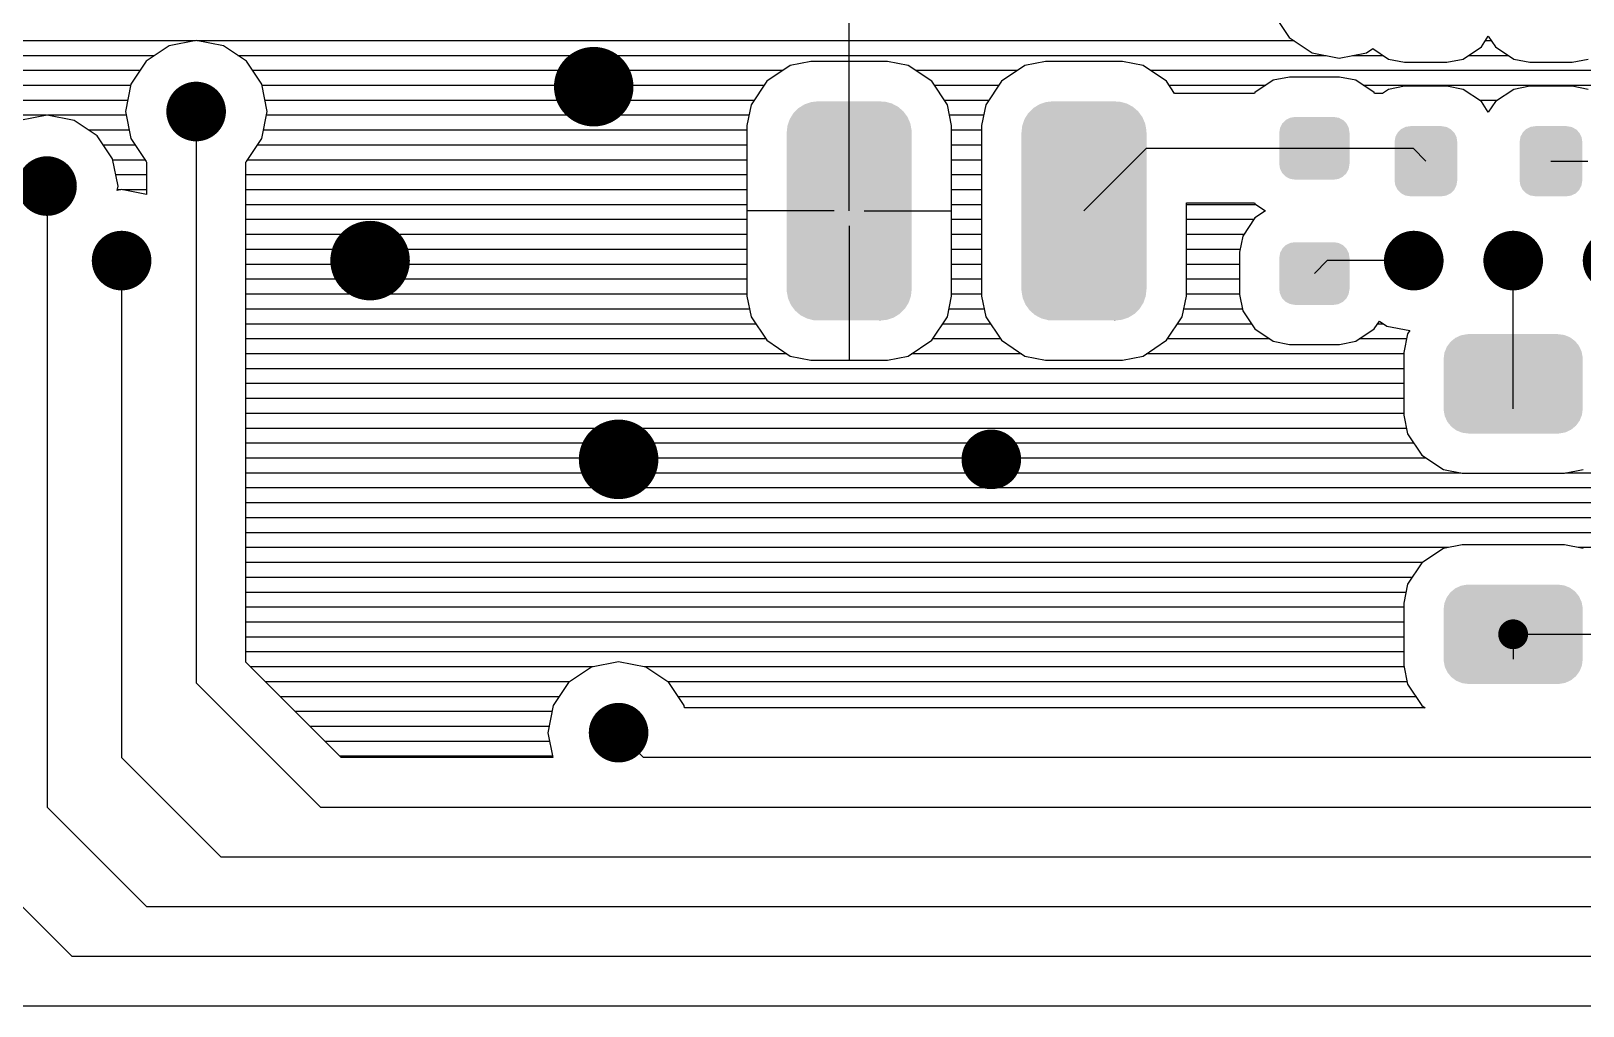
# Model space of a CAD drawing. Extents: x 295 to 953, y 10 to 290.
# Drawn here: x 676.7 to 720.33, y 141.36 to 168.77 of the extents above; entities that cross this region are included whole.
import ezdxf

# ---------------------------------------------------------------- set-up
doc = ezdxf.new("R2010")
doc.units = 0
doc.header["$LTSCALE"] = 5
doc.header["$MEASUREMENT"] = 0
doc.layers.get('0').update_dxf_attribs({"linetype": 'CONTINUOUS', "lineweight": 25})
doc.layers.add('DV-DPO-A6_BOT', color=7, linetype='CONTINUOUS')

msp = doc.modelspace()

# ---------------------------------------------------------------- linework, layer by layer
for points, const_width in [([(693.079, 167.209, -1), (691.962, 167.209, -1)], 1.118), ([(681.763, 166.511, -1), (680.925, 166.511, -1)], 0.838), ([(677.572, 164.415, -1), (676.734, 164.415, -1)], 0.838), ([(679.668, 162.32, -1), (678.83, 162.32, -1)], 0.838), ([(686.793, 162.32, -1), (685.675, 162.32, -1)], 1.118), ([(715.99, 162.32, -1), (715.152, 162.32, -1)], 0.838), ([(718.784, 162.32, -1), (717.946, 162.32, -1)], 0.838), ([(721.578, 162.32, -1), (720.74, 162.32, -1)], 0.838), ([(693.778, 156.732, -1), (692.66, 156.732, -1)], 1.118), ([(704.115, 156.732, -1), (703.277, 156.732, -1)], 0.838), ([(718.574, 151.814, -1), (718.155, 151.814, -1)], 0.419), ([(693.638, 149.048, -1), (692.8, 149.048, -1)], 0.838)]:
    msp.add_lwpolyline(points, format="xyb", close=True, dxfattribs=dict(const_width=const_width))
for points in [[(701.117, 166.609), (701.073, 166.646), (698.278, 166.609), (698.338, 166.646)], [(701.073, 166.646), (700.945, 166.713), (698.338, 166.646), (698.446, 166.713)], [(700.945, 166.713), (700.898, 166.738), (698.446, 166.713), (698.52, 166.738)], [(700.898, 166.738), (700.75, 166.777), (698.52, 166.738), (698.634, 166.777)], [(700.75, 166.777), (700.706, 166.789), (698.634, 166.777), (698.743, 166.789)], [(700.706, 166.789), (700.508, 166.796), (698.743, 166.789), (698.805, 166.796)], [(698.892, 166.796), (698.831, 166.798), (698.805, 166.796), (698.831, 166.798)], [(707.716, 166.609), (707.672, 166.646), (704.877, 166.609), (704.938, 166.646)], [(707.672, 166.646), (707.545, 166.713), (704.938, 166.646), (705.046, 166.713)], [(707.545, 166.713), (707.497, 166.738), (705.046, 166.713), (705.119, 166.738)], [(707.497, 166.738), (707.349, 166.777), (705.119, 166.738), (705.233, 166.777)], [(707.349, 166.777), (707.306, 166.789), (705.233, 166.777), (705.343, 166.789)], [(707.306, 166.789), (707.108, 166.796), (705.343, 166.789), (705.405, 166.796)], [(705.492, 166.796), (705.43, 166.798), (705.405, 166.796), (705.43, 166.798)], [(701.42, 166.176), (701.365, 166.302), (697.987, 166.176), (698.032, 166.302)], [(701.365, 166.302), (701.341, 166.358), (698.032, 166.302), (698.067, 166.358)], [(701.341, 166.358), (701.259, 166.469), (698.067, 166.358), (698.137, 166.469)], [(701.259, 166.469), (701.223, 166.517), (698.137, 166.469), (698.186, 166.517)], [(701.223, 166.517), (701.117, 166.609), (698.186, 166.517), (698.278, 166.609)], [(708.019, 166.176), (707.965, 166.302), (704.587, 166.176), (704.631, 166.302)], [(707.965, 166.302), (707.94, 166.358), (704.631, 166.302), (704.666, 166.358)], [(707.94, 166.358), (707.858, 166.469), (704.666, 166.358), (704.737, 166.469)], [(707.858, 166.469), (707.823, 166.517), (704.737, 166.469), (704.785, 166.517)], [(707.823, 166.517), (707.716, 166.609), (704.785, 166.517), (704.877, 166.609)], [(713.674, 166.18), (713.588, 166.269), (711.877, 166.18), (711.968, 166.269)], [(713.588, 166.269), (713.572, 166.277), (711.968, 166.269), (711.977, 166.277)], [(713.572, 166.277), (713.465, 166.334), (711.977, 166.277), (712.094, 166.334)], [(713.465, 166.334), (713.438, 166.338), (712.094, 166.334), (712.103, 166.338)], [(713.438, 166.338), (713.327, 166.357), (712.103, 166.338), (712.226, 166.357)], [(701.461, 161.518), (701.461, 165.915), (697.941, 161.518), (697.941, 165.915)], [(701.458, 165.918), (701.456, 165.982), (697.944, 165.918), (697.951, 165.982)], [(701.458, 165.915), (701.458, 165.918), (697.944, 165.915), (697.944, 165.918)], [(701.456, 165.982), (701.431, 166.115), (697.951, 165.982), (697.966, 166.115)], [(701.431, 166.115), (701.42, 166.176), (697.966, 166.115), (697.987, 166.176)], [(708.061, 161.518), (708.061, 165.915), (704.54, 161.518), (704.54, 165.915)], [(708.058, 165.918), (708.056, 165.982), (704.543, 165.918), (704.55, 165.982)], [(708.058, 165.915), (708.058, 165.918), (704.543, 165.915), (704.543, 165.918)], [(708.056, 165.982), (708.031, 166.115), (704.55, 165.982), (704.565, 166.115)], [(708.031, 166.115), (708.019, 166.176), (704.565, 166.115), (704.587, 166.176)], [(713.766, 165.035), (713.766, 165.918), (711.788, 165.035), (711.788, 165.918)], [(713.763, 165.918), (713.745, 166.042), (711.791, 165.918), (711.811, 166.042)], [(713.745, 166.042), (713.739, 166.056), (711.811, 166.042), (711.813, 166.056)], [(713.739, 166.056), (713.685, 166.168), (711.813, 166.056), (711.871, 166.168)], [(713.685, 166.168), (713.674, 166.18), (711.871, 166.168), (711.877, 166.18)], [(716.792, 165.664), (716.773, 165.787), (715.032, 165.664), (715.052, 165.787)], [(716.773, 165.787), (716.766, 165.802), (715.052, 165.787), (715.055, 165.802)], [(716.766, 165.802), (716.712, 165.912), (715.055, 165.802), (715.114, 165.912)], [(716.712, 165.912), (716.7, 165.925), (715.114, 165.912), (715.12, 165.925)], [(716.7, 165.925), (716.615, 166.012), (715.12, 165.925), (715.212, 166.012)], [(716.615, 166.012), (716.597, 166.021), (715.212, 166.012), (715.221, 166.021)], [(716.597, 166.021), (716.491, 166.077), (715.221, 166.021), (715.338, 166.077)], [(716.491, 166.077), (716.462, 166.081), (715.338, 166.077), (715.347, 166.081)], [(716.462, 166.081), (716.353, 166.099), (715.347, 166.081), (715.47, 166.099)], [(716.353, 166.099), (716.353, 166.103), (715.47, 166.099), (715.47, 166.103)], [(720.307, 165.664), (720.288, 165.787), (718.547, 165.664), (718.567, 165.787)], [(720.288, 165.787), (720.281, 165.802), (718.567, 165.787), (718.57, 165.802)], [(720.281, 165.802), (720.227, 165.912), (718.57, 165.802), (718.629, 165.912)], [(720.227, 165.912), (720.215, 165.925), (718.629, 165.912), (718.635, 165.925)], [(720.215, 165.925), (720.13, 166.012), (718.635, 165.925), (718.727, 166.012)], [(720.13, 166.012), (720.112, 166.021), (718.727, 166.012), (718.736, 166.021)], [(720.112, 166.021), (720.006, 166.077), (718.736, 166.021), (718.852, 166.077)], [(720.006, 166.077), (719.977, 166.081), (718.852, 166.077), (718.862, 166.081)], [(719.977, 166.081), (719.868, 166.099), (718.862, 166.081), (718.985, 166.099)], [(719.868, 166.099), (719.868, 166.103), (718.985, 166.099), (718.985, 166.103)], [(716.792, 165.661), (716.792, 165.664), (715.032, 165.661), (715.032, 165.664)], [(716.792, 164.566), (716.792, 165.661), (715.032, 164.566), (715.032, 165.661)], [(720.307, 165.661), (720.307, 165.664), (718.547, 165.661), (718.547, 165.664)], [(720.307, 164.566), (720.307, 165.661), (718.547, 164.566), (718.547, 165.661)], [(713.743, 164.912), (713.763, 165.035), (711.808, 164.912), (711.791, 165.035)], [(713.741, 164.898), (713.743, 164.912), (711.815, 164.898), (711.808, 164.912)], [(713.683, 164.786), (713.741, 164.898), (711.869, 164.786), (711.815, 164.898)], [(713.677, 164.774), (713.683, 164.786), (711.88, 164.774), (711.869, 164.786)], [(713.585, 164.685), (713.677, 164.774), (711.965, 164.685), (711.88, 164.774)], [(713.577, 164.676), (713.585, 164.685), (711.982, 164.676), (711.965, 164.685)], [(713.46, 164.62), (713.577, 164.676), (712.089, 164.62), (711.982, 164.676)], [(713.451, 164.615), (713.46, 164.62), (712.115, 164.615), (712.089, 164.62)], [(713.327, 164.597), (713.451, 164.615), (712.226, 164.597), (712.115, 164.615)], [(716.792, 164.563), (716.792, 164.566), (715.032, 164.563), (715.032, 164.566)], [(716.771, 164.44), (716.792, 164.563), (715.05, 164.44), (715.032, 164.563)], [(720.307, 164.563), (720.307, 164.566), (718.547, 164.563), (718.547, 164.566)], [(720.286, 164.44), (720.307, 164.563), (718.565, 164.44), (718.547, 164.563)], [(716.769, 164.426), (716.771, 164.44), (715.057, 164.426), (715.05, 164.44)], [(716.71, 164.315), (716.769, 164.426), (715.111, 164.315), (715.057, 164.426)], [(716.703, 164.302), (716.71, 164.315), (715.124, 164.302), (715.111, 164.315)], [(716.612, 164.215), (716.703, 164.302), (715.209, 164.215), (715.124, 164.302)], [(716.602, 164.206), (716.612, 164.215), (715.226, 164.206), (715.209, 164.215)], [(716.486, 164.15), (716.602, 164.206), (715.333, 164.15), (715.226, 164.206)], [(716.476, 164.146), (716.486, 164.15), (715.361, 164.146), (715.333, 164.15)], [(716.353, 164.128), (716.476, 164.146), (715.47, 164.128), (715.361, 164.146)], [(716.353, 164.125), (716.353, 164.128), (715.47, 164.125), (715.47, 164.128)], [(720.283, 164.426), (720.286, 164.44), (718.572, 164.426), (718.565, 164.44)], [(720.225, 164.315), (720.283, 164.426), (718.626, 164.315), (718.572, 164.426)], [(720.218, 164.302), (720.225, 164.315), (718.638, 164.302), (718.626, 164.315)], [(720.127, 164.215), (720.218, 164.302), (718.723, 164.215), (718.638, 164.302)], [(720.117, 164.206), (720.127, 164.215), (718.741, 164.206), (718.723, 164.215)], [(720.001, 164.15), (720.117, 164.206), (718.847, 164.15), (718.741, 164.206)], [(719.991, 164.146), (720.001, 164.15), (718.876, 164.146), (718.847, 164.15)], [(719.868, 164.128), (719.991, 164.146), (718.985, 164.128), (718.876, 164.146)], [(719.868, 164.125), (719.868, 164.128), (718.985, 164.125), (718.985, 164.128)], [(713.674, 162.66), (713.588, 162.748), (711.877, 162.66), (711.968, 162.748)], [(713.588, 162.748), (713.572, 162.757), (711.968, 162.748), (711.977, 162.757)], [(713.572, 162.757), (713.465, 162.813), (711.977, 162.757), (712.094, 162.813)], [(713.465, 162.813), (713.438, 162.818), (712.094, 162.813), (712.103, 162.818)], [(713.438, 162.818), (713.327, 162.836), (712.103, 162.818), (712.226, 162.836)], [(713.766, 161.515), (713.766, 162.398), (711.788, 161.515), (711.788, 162.398)], [(713.763, 162.398), (713.745, 162.522), (711.791, 162.398), (711.811, 162.522)], [(713.745, 162.522), (713.739, 162.536), (711.811, 162.522), (711.813, 162.536)], [(713.739, 162.536), (713.685, 162.648), (711.813, 162.536), (711.871, 162.648)], [(713.685, 162.648), (713.674, 162.66), (711.871, 162.648), (711.877, 162.66)], [(701.458, 161.515), (701.458, 161.518), (697.944, 161.515), (697.944, 161.518)], [(701.451, 161.452), (701.458, 161.515), (697.946, 161.452), (697.944, 161.515)], [(701.436, 161.318), (701.451, 161.452), (697.971, 161.318), (697.946, 161.452)], [(708.058, 161.515), (708.058, 161.518), (704.543, 161.515), (704.543, 161.518)], [(708.051, 161.452), (708.058, 161.515), (704.545, 161.452), (704.543, 161.515)], [(708.036, 161.318), (708.051, 161.452), (704.57, 161.318), (704.545, 161.452)], [(713.743, 161.391), (713.763, 161.515), (711.808, 161.391), (711.791, 161.515)], [(701.415, 161.257), (701.436, 161.318), (697.982, 161.257), (697.971, 161.318)], [(701.37, 161.131), (701.415, 161.257), (698.037, 161.131), (697.982, 161.257)], [(701.335, 161.075), (701.37, 161.131), (698.061, 161.075), (698.037, 161.131)], [(701.265, 160.964), (701.335, 161.075), (698.143, 160.964), (698.061, 161.075)], [(708.014, 161.257), (708.036, 161.318), (704.582, 161.257), (704.57, 161.318)], [(707.97, 161.131), (708.014, 161.257), (704.636, 161.131), (704.582, 161.257)], [(707.934, 161.075), (707.97, 161.131), (704.661, 161.075), (704.636, 161.131)], [(707.864, 160.964), (707.934, 161.075), (704.743, 160.964), (704.661, 161.075)], [(713.741, 161.377), (713.743, 161.391), (711.815, 161.377), (711.808, 161.391)], [(713.683, 161.265), (713.741, 161.377), (711.869, 161.265), (711.815, 161.377)], [(713.677, 161.253), (713.683, 161.265), (711.88, 161.253), (711.869, 161.265)], [(713.585, 161.165), (713.677, 161.253), (711.965, 161.165), (711.88, 161.253)], [(713.577, 161.156), (713.585, 161.165), (711.982, 161.156), (711.965, 161.165)], [(713.46, 161.099), (713.577, 161.156), (712.089, 161.099), (711.982, 161.156)], [(713.451, 161.095), (713.46, 161.099), (712.115, 161.095), (712.089, 161.099)], [(713.327, 161.076), (713.451, 161.095), (712.226, 161.076), (712.115, 161.095)], [(701.216, 160.916), (701.265, 160.964), (698.179, 160.916), (698.143, 160.964)], [(701.124, 160.824), (701.216, 160.916), (698.285, 160.824), (698.179, 160.916)], [(701.064, 160.787), (701.124, 160.824), (698.329, 160.787), (698.285, 160.824)], [(700.956, 160.72), (701.064, 160.787), (698.457, 160.72), (698.329, 160.787)], [(700.883, 160.695), (700.956, 160.72), (698.504, 160.695), (698.457, 160.72)], [(700.768, 160.656), (700.883, 160.695), (698.652, 160.656), (698.504, 160.695)], [(700.66, 160.644), (700.768, 160.656), (698.696, 160.644), (698.652, 160.656)], [(700.598, 160.638), (700.66, 160.644), (698.894, 160.638), (698.696, 160.644)], [(700.572, 160.635), (700.598, 160.638), (700.572, 160.635), (700.508, 160.638)], [(707.816, 160.916), (707.864, 160.964), (704.778, 160.916), (704.743, 160.964)], [(707.723, 160.824), (707.816, 160.916), (704.885, 160.824), (704.778, 160.916)], [(707.663, 160.787), (707.723, 160.824), (704.928, 160.787), (704.885, 160.824)], [(707.555, 160.72), (707.663, 160.787), (705.056, 160.72), (704.928, 160.787)], [(707.482, 160.695), (707.555, 160.72), (705.104, 160.695), (705.056, 160.72)], [(707.368, 160.656), (707.482, 160.695), (705.252, 160.656), (705.104, 160.695)], [(707.259, 160.644), (707.368, 160.656), (705.295, 160.644), (705.252, 160.656)], [(707.197, 160.638), (707.259, 160.644), (705.493, 160.638), (705.295, 160.644)], [(707.171, 160.635), (707.197, 160.638), (707.171, 160.635), (707.108, 160.638)], [(720.103, 160.06), (719.986, 160.146), (716.632, 160.06), (716.738, 160.146)], [(719.986, 160.146), (719.961, 160.164), (716.738, 160.146), (716.778, 160.164)], [(719.961, 160.164), (719.822, 160.22), (716.778, 160.164), (716.898, 160.22)], [(719.822, 160.22), (719.797, 160.23), (716.898, 160.22), (716.953, 160.23)], [(719.797, 160.23), (719.63, 160.251), (716.953, 160.23), (717.071, 160.251)], [(719.63, 160.251), (719.622, 160.252), (717.071, 160.251), (717.108, 160.252)], [(720.32, 159.59), (720.295, 159.728), (716.414, 159.59), (716.431, 159.728)], [(720.295, 159.728), (720.288, 159.763), (716.431, 159.728), (716.445, 159.763)], [(720.288, 159.763), (720.229, 159.892), (716.445, 159.763), (716.497, 159.892)], [(720.229, 159.892), (720.215, 159.923), (716.497, 159.892), (716.52, 159.923)], [(720.215, 159.923), (720.124, 160.034), (716.52, 159.923), (716.601, 160.034)], [(720.124, 160.034), (720.103, 160.06), (716.601, 160.034), (716.632, 160.06)], [(720.321, 159.554), (720.32, 159.59), (716.409, 159.554), (716.414, 159.59)], [(720.321, 158.157), (720.321, 159.554), (716.409, 158.157), (716.409, 159.554)], [(720.316, 158.12), (720.321, 158.157), (716.41, 158.12), (716.409, 158.157)], [(720.298, 157.982), (720.316, 158.12), (716.435, 157.982), (716.41, 158.12)], [(720.285, 157.947), (720.298, 157.982), (716.441, 157.947), (716.435, 157.982)], [(720.233, 157.818), (720.285, 157.947), (716.501, 157.818), (716.441, 157.947)], [(720.21, 157.787), (720.233, 157.818), (716.515, 157.787), (716.501, 157.818)], [(720.129, 157.676), (720.21, 157.787), (716.606, 157.676), (716.515, 157.787)], [(720.097, 157.65), (720.129, 157.676), (716.627, 157.65), (716.606, 157.676)], [(719.992, 157.564), (720.097, 157.65), (716.744, 157.564), (716.627, 157.65)], [(719.952, 157.546), (719.992, 157.564), (716.769, 157.546), (716.744, 157.564)], [(719.832, 157.49), (719.952, 157.546), (716.908, 157.49), (716.769, 157.546)], [(719.777, 157.48), (719.832, 157.49), (716.933, 157.48), (716.908, 157.49)], [(719.658, 157.459), (719.777, 157.48), (717.1, 157.459), (716.933, 157.48)], [(719.622, 157.458), (719.658, 157.459), (717.108, 157.458), (717.1, 157.459)], [(719.986, 153.105), (719.961, 153.124), (716.738, 153.105), (716.778, 153.124)], [(719.961, 153.124), (719.822, 153.179), (716.778, 153.124), (716.898, 153.179)], [(719.822, 153.179), (719.797, 153.189), (716.898, 153.179), (716.953, 153.189)], [(719.797, 153.189), (719.63, 153.21), (716.953, 153.189), (717.071, 153.21)], [(719.63, 153.21), (719.622, 153.211), (717.071, 153.21), (717.108, 153.211)], [(720.32, 152.549), (720.295, 152.688), (716.414, 152.549), (716.431, 152.688)], [(720.295, 152.688), (720.288, 152.722), (716.431, 152.688), (716.445, 152.722)], [(720.288, 152.722), (720.229, 152.851), (716.445, 152.722), (716.497, 152.851)], [(720.229, 152.851), (720.215, 152.883), (716.497, 152.851), (716.52, 152.883)], [(720.215, 152.883), (720.124, 152.994), (716.52, 152.883), (716.601, 152.994)], [(720.124, 152.994), (720.103, 153.019), (716.601, 152.994), (716.632, 153.019)], [(720.103, 153.019), (719.986, 153.105), (716.632, 153.019), (716.738, 153.105)], [(720.321, 152.513), (720.32, 152.549), (716.409, 152.513), (716.414, 152.549)], [(720.321, 151.116), (720.321, 152.513), (716.409, 151.116), (716.409, 152.513)], [(720.316, 151.079), (720.321, 151.116), (716.41, 151.079), (716.409, 151.116)], [(720.298, 150.941), (720.316, 151.079), (716.435, 150.941), (716.41, 151.079)], [(720.285, 150.906), (720.298, 150.941), (716.441, 150.906), (716.435, 150.941)], [(720.233, 150.777), (720.285, 150.906), (716.501, 150.777), (716.441, 150.906)], [(720.21, 150.746), (720.233, 150.777), (716.515, 150.746), (716.501, 150.777)], [(720.129, 150.635), (720.21, 150.746), (716.606, 150.635), (716.515, 150.746)], [(720.097, 150.609), (720.129, 150.635), (716.627, 150.609), (716.606, 150.635)], [(719.992, 150.523), (720.097, 150.609), (716.744, 150.523), (716.627, 150.609)], [(719.952, 150.505), (719.992, 150.523), (716.769, 150.505), (716.744, 150.523)], [(719.832, 150.449), (719.952, 150.505), (716.908, 150.449), (716.769, 150.505)], [(719.777, 150.439), (719.832, 150.449), (716.933, 150.439), (716.908, 150.449)], [(719.658, 150.418), (719.777, 150.439), (717.1, 150.418), (716.933, 150.439)], [(719.622, 150.417), (719.658, 150.418), (717.108, 150.417), (717.1, 150.418)]]:
    msp.add_solid(points)
at = {"layer": 'DV-DPO-A6_BOT'}
for p, q in [((699.701, 163.717), (699.701, 174.893)), ((711.637, 169.243), (712.067, 168.595)), ((681.328, 168.5), (669.492, 168.5)), ((681.344, 168.506), (680.584, 168.355)), ((682.11, 168.355), (681.344, 168.506)), ((712.207, 168.5), (681.367, 168.5)), ((712.067, 168.595), (712.715, 168.165)), ((717.471, 168.332), (717.666, 168.628)), ((717.75, 168.5), (717.588, 168.5)), ((717.666, 168.628), (717.868, 168.332)), ((680.177, 168.081), (670.643, 168.081)), ((680.584, 168.355), (679.936, 167.924)), ((682.758, 167.924), (682.11, 168.355)), ((713.112, 168.081), (682.518, 168.081)), ((712.715, 168.165), (713.475, 168.008)), ((713.475, 168.008), (714.241, 168.165)), ((714.716, 168.081), (713.844, 168.081)), ((714.241, 168.165), (714.42, 168.282)), ((714.42, 168.282), (714.861, 167.986)), ((714.861, 167.986), (715.314, 167.896)), ((716.504, 167.896), (716.957, 167.986)), ((716.957, 167.986), (717.471, 168.332)), ((718.236, 168.081), (717.102, 168.081)), ((717.868, 168.332), (718.382, 167.986)), ((718.382, 167.986), (718.834, 167.896)), ((720.025, 167.896), (720.477, 167.986)), ((679.763, 167.662), (671.057, 167.662)), ((679.936, 167.924), (679.506, 167.276)), ((683.188, 167.276), (682.758, 167.924)), ((697.84, 167.662), (682.931, 167.662)), ((698.041, 167.801), (697.382, 167.36)), ((698.622, 167.913), (698.041, 167.801)), ((700.779, 167.913), (698.622, 167.913)), ((699.701, 164.136), (699.701, 167.913)), ((701.361, 167.801), (700.779, 167.913)), ((702.02, 167.36), (701.361, 167.801)), ((704.44, 167.662), (701.562, 167.662)), ((704.641, 167.801), (703.981, 167.36)), ((705.222, 167.913), (704.641, 167.801)), ((707.379, 167.913), (705.222, 167.913)), ((707.96, 167.801), (707.379, 167.913)), ((708.619, 167.36), (707.96, 167.801)), ((722.813, 167.662), (708.161, 167.662)), ((715.314, 167.896), (716.504, 167.896)), ((718.834, 167.896), (720.025, 167.896)), ((679.5, 167.243), (671.32, 167.243)), ((679.506, 167.276), (679.355, 166.511)), ((683.339, 166.511), (683.188, 167.276)), ((697.304, 167.243), (683.194, 167.243)), ((697.382, 167.36), (696.941, 166.695)), ((702.461, 166.695), (702.02, 167.36)), ((703.903, 167.243), (702.098, 167.243)), ((703.981, 167.36), (703.54, 166.695)), ((708.849, 167.014), (708.619, 167.36)), ((711.413, 167.243), (708.698, 167.243)), ((711.62, 167.388), (711.106, 167.041)), ((712.078, 167.477), (711.62, 167.388)), ((713.481, 167.477), (712.078, 167.477)), ((713.939, 167.388), (713.481, 167.477)), ((714.453, 167.041), (713.939, 167.388)), ((722.813, 167.243), (714.146, 167.243)), ((714.861, 167.131), (714.688, 167.014)), ((715.314, 167.22), (714.861, 167.131)), ((716.504, 167.22), (715.314, 167.22)), ((716.957, 167.131), (716.504, 167.22)), ((717.471, 166.79), (716.957, 167.131)), ((718.382, 167.131), (717.868, 166.79)), ((718.834, 167.22), (718.382, 167.131)), ((720.025, 167.22), (718.834, 167.22)), ((720.477, 167.131), (720.025, 167.22)), ((679.417, 166.824), (671.403, 166.824)), ((697.024, 166.824), (683.278, 166.824)), ((696.941, 166.695), (696.823, 166.114)), ((703.624, 166.824), (702.378, 166.824)), ((702.579, 166.114), (702.461, 166.695)), ((703.54, 166.695), (703.423, 166.114)), ((711.089, 167.014), (708.849, 167.014)), ((711.106, 167.041), (711.089, 167.014)), ((714.47, 167.014), (714.453, 167.041)), ((714.688, 167.014), (714.47, 167.014)), ((717.923, 166.824), (717.415, 166.824)), ((717.666, 166.494), (717.471, 166.79)), ((717.868, 166.79), (717.666, 166.494)), ((677.137, 166.404), (671.448, 166.404)), ((677.153, 166.41), (676.393, 166.259)), ((677.919, 166.259), (677.153, 166.41)), ((679.372, 166.404), (677.176, 166.404)), ((678.567, 165.829), (677.919, 166.259)), ((679.355, 166.511), (679.506, 165.751)), ((681.344, 166.511), (681.344, 150.445)), ((683.188, 165.751), (683.339, 166.511)), ((696.879, 166.404), (683.323, 166.404)), ((703.478, 166.404), (702.523, 166.404)), ((679.456, 165.985), (678.327, 165.985)), ((678.997, 165.181), (678.567, 165.829)), ((696.823, 165.985), (683.239, 165.985)), ((696.823, 166.114), (696.823, 161.319)), ((702.579, 161.319), (702.579, 166.114)), ((703.423, 165.985), (702.579, 165.985)), ((703.423, 166.114), (703.423, 161.319)), ((679.623, 165.566), (678.74, 165.566)), ((679.506, 165.751), (679.936, 165.102)), ((682.758, 165.102), (683.188, 165.751)), ((696.823, 165.566), (683.071, 165.566)), ((703.423, 165.566), (702.579, 165.566)), ((708.061, 165.477), (706.3, 163.717)), ((708.061, 165.477), (715.549, 165.477)), ((712.777, 165.477), (715.549, 165.477)), ((715.549, 165.477), (715.912, 165.114)), ((679.148, 164.415), (678.997, 165.181)), ((679.908, 165.147), (679.003, 165.147)), ((679.936, 165.102), (679.947, 165.091)), ((679.947, 165.091), (679.947, 164.175)), ((682.741, 165.091), (682.758, 165.102)), ((682.741, 151.026), (682.741, 165.091)), ((696.823, 165.147), (682.786, 165.147)), ((703.423, 165.147), (702.579, 165.147)), ((719.427, 165.114), (720.46, 165.114)), ((679.947, 164.728), (679.087, 164.728)), ((696.823, 164.728), (682.741, 164.728)), ((703.423, 164.728), (702.579, 164.728)), ((677.153, 164.415), (677.153, 146.953)), ((679.126, 164.292), (679.148, 164.415)), ((679.249, 164.315), (679.126, 164.292)), ((679.232, 164.309), (679.132, 164.309)), ((679.947, 164.175), (679.249, 164.315)), ((679.947, 164.309), (679.271, 164.309)), ((696.823, 164.309), (682.741, 164.309)), ((703.423, 164.309), (702.579, 164.309)), ((696.823, 163.89), (682.741, 163.89)), ((699.282, 163.717), (696.823, 163.717)), ((700.12, 163.717), (702.579, 163.717)), ((703.423, 163.89), (702.579, 163.89)), ((709.178, 161.319), (709.178, 163.94)), ((709.178, 163.94), (711.089, 163.94)), ((711.14, 163.89), (709.178, 163.89)), ((711.089, 163.94), (711.106, 163.918)), ((711.106, 163.918), (711.402, 163.717)), ((711.402, 163.717), (711.106, 163.521)), ((696.823, 163.471), (682.741, 163.471)), ((699.701, 163.298), (699.701, 159.52)), ((703.423, 163.471), (702.579, 163.471)), ((711.073, 163.471), (709.178, 163.471)), ((711.106, 163.521), (710.765, 163.007)), ((696.823, 163.052), (682.741, 163.052)), ((703.423, 163.052), (702.579, 163.052)), ((710.793, 163.052), (709.178, 163.052)), ((710.765, 163.007), (710.67, 162.554)), ((679.249, 162.32), (679.249, 161.621)), ((696.823, 162.633), (682.741, 162.633)), ((703.423, 162.633), (702.579, 162.633)), ((710.687, 162.633), (709.178, 162.633)), ((710.67, 162.554), (710.67, 161.364)), ((713.14, 162.32), (712.777, 161.956)), ((715.571, 162.32), (713.14, 162.32)), ((718.365, 158.157), (718.365, 162.32)), ((696.823, 162.213), (682.741, 162.213)), ((703.423, 162.213), (702.579, 162.213)), ((710.67, 162.213), (709.178, 162.213)), ((679.249, 161.621), (679.249, 148.35)), ((696.823, 161.794), (682.741, 161.794)), ((703.423, 161.794), (702.579, 161.794)), ((710.67, 161.794), (709.178, 161.794)), ((696.823, 161.375), (682.741, 161.375)), ((696.823, 161.319), (696.941, 160.738)), ((702.461, 160.738), (702.579, 161.319)), ((703.423, 161.375), (702.579, 161.375)), ((703.423, 161.319), (703.54, 160.738)), ((709.061, 160.738), (709.178, 161.319)), ((710.67, 161.375), (709.178, 161.375)), ((710.67, 161.364), (710.765, 160.911)), ((696.896, 160.956), (682.741, 160.956)), ((697.075, 160.537), (682.741, 160.537)), ((696.941, 160.738), (697.382, 160.079)), ((702.02, 160.079), (702.461, 160.738)), ((703.674, 160.537), (702.327, 160.537)), ((703.495, 160.956), (702.506, 160.956)), ((703.54, 160.738), (703.981, 160.079)), ((708.619, 160.079), (709.061, 160.738)), ((711.011, 160.537), (708.927, 160.537)), ((710.754, 160.956), (709.106, 160.956)), ((710.765, 160.911), (711.106, 160.397)), ((714.453, 160.397), (714.604, 160.621)), ((714.722, 160.537), (714.548, 160.537)), ((714.604, 160.621), (714.811, 160.481)), ((697.354, 160.118), (682.741, 160.118)), ((703.953, 160.118), (702.048, 160.118)), ((711.52, 160.118), (708.647, 160.118)), ((711.106, 160.397), (711.62, 160.051)), ((713.939, 160.051), (714.453, 160.397)), ((715.37, 160.118), (714.04, 160.118)), ((714.811, 160.481), (715.459, 160.353)), ((715.398, 160.263), (715.291, 159.732)), ((715.459, 160.353), (715.398, 160.263)), ((697.946, 159.699), (682.741, 159.699)), ((697.382, 160.079), (698.041, 159.637)), ((701.361, 159.637), (702.02, 160.079)), ((704.546, 159.699), (701.456, 159.699)), ((703.981, 160.079), (704.641, 159.637)), ((707.96, 159.637), (708.619, 160.079)), ((715.291, 159.699), (708.055, 159.699)), ((711.62, 160.051), (712.078, 159.961)), ((712.078, 159.961), (713.481, 159.961)), ((713.481, 159.961), (713.939, 160.051)), ((715.291, 159.732), (715.291, 157.978)), ((715.291, 159.28), (682.741, 159.28)), ((698.041, 159.637), (698.622, 159.52)), ((698.622, 159.52), (700.779, 159.52)), ((700.779, 159.52), (701.361, 159.637)), ((704.641, 159.637), (705.222, 159.52)), ((705.222, 159.52), (707.379, 159.52)), ((707.379, 159.52), (707.96, 159.637)), ((715.291, 158.861), (682.741, 158.861)), ((718.365, 158.157), (718.365, 158.855)), ((715.291, 158.442), (682.741, 158.442)), ((715.291, 158.022), (682.741, 158.022)), ((715.291, 157.978), (715.398, 157.447)), ((715.37, 157.603), (682.741, 157.603)), ((715.576, 157.184), (682.741, 157.184)), ((715.398, 157.447), (715.8, 156.849)), ((715.923, 156.765), (682.741, 156.765)), ((715.8, 156.849), (716.404, 156.447)), ((716.895, 156.346), (682.741, 156.346)), ((716.404, 156.447), (716.929, 156.34)), ((716.929, 156.34), (719.807, 156.34)), ((719.807, 156.34), (720.332, 156.447)), ((721.846, 156.346), (719.84, 156.346)), ((721.846, 155.927), (682.741, 155.927)), ((721.902, 155.508), (682.741, 155.508)), ((722.092, 155.089), (682.741, 155.089)), ((722.483, 154.67), (682.741, 154.67)), ((716.538, 154.251), (682.741, 154.251)), ((716.404, 154.228), (715.8, 153.826)), ((716.929, 154.329), (716.404, 154.228)), ((719.807, 154.329), (716.929, 154.329)), ((720.332, 154.228), (719.807, 154.329)), ((727.714, 154.251), (720.198, 154.251)), ((715.817, 153.831), (682.741, 153.831)), ((715.8, 153.826), (715.398, 153.222)), ((715.526, 153.412), (682.741, 153.412)), ((715.398, 153.222), (715.291, 152.691)), ((715.353, 152.993), (682.741, 152.993)), ((715.291, 152.691), (715.291, 150.937)), ((715.291, 152.574), (682.741, 152.574)), ((715.291, 152.155), (682.741, 152.155)), ((718.365, 151.814), (718.365, 151.116)), ((718.365, 151.814), (718.37, 151.814)), ((718.37, 151.814), (729.541, 151.814)), ((715.291, 151.736), (682.741, 151.736)), ((715.291, 151.317), (682.741, 151.317)), ((685.418, 148.35), (682.741, 151.026)), ((693.219, 151.043), (692.459, 150.892)), ((693.984, 150.892), (693.219, 151.043)), ((715.291, 150.937), (715.398, 150.412)), ((692.498, 150.898), (682.87, 150.898)), ((692.459, 150.892), (691.811, 150.462)), ((715.303, 150.898), (693.945, 150.898)), ((694.633, 150.462), (693.984, 150.892)), ((681.344, 150.445), (684.837, 146.953)), ((691.844, 150.479), (683.289, 150.479)), ((691.811, 150.462), (691.38, 149.814)), ((715.386, 150.479), (694.599, 150.479)), ((695.063, 149.814), (694.633, 150.462)), ((715.398, 150.412), (715.8, 149.808)), ((691.548, 150.06), (683.708, 150.06)), ((691.347, 149.64), (684.127, 149.64)), ((691.38, 149.814), (691.23, 149.048)), ((715.632, 150.06), (694.895, 150.06)), ((695.074, 149.747), (695.063, 149.814)), ((715.889, 149.747), (695.074, 149.747)), ((715.8, 149.808), (715.889, 149.747)), ((691.263, 149.221), (684.546, 149.221)), ((691.274, 148.802), (684.965, 148.802)), ((691.23, 149.048), (691.369, 148.35)), ((693.917, 148.35), (693.219, 149.048)), ((679.249, 148.35), (682.043, 145.556)), ((691.358, 148.383), (685.385, 148.383)), ((691.369, 148.35), (685.418, 148.35)), ((739.32, 148.35), (693.917, 148.35)), ((677.153, 146.953), (679.947, 144.159)), ((684.837, 146.953), (749.797, 146.953)), ((675.058, 145.556), (677.852, 142.762)), ((682.043, 145.556), (751.893, 145.556)), ((679.947, 144.159), (754.687, 144.159)), ((677.852, 142.762), (784.024, 142.762)), ((675.756, 141.365), (785.421, 141.365))]:
    msp.add_line(p, q, dxfattribs=at)

doc.saveas('drawing.dxf')
